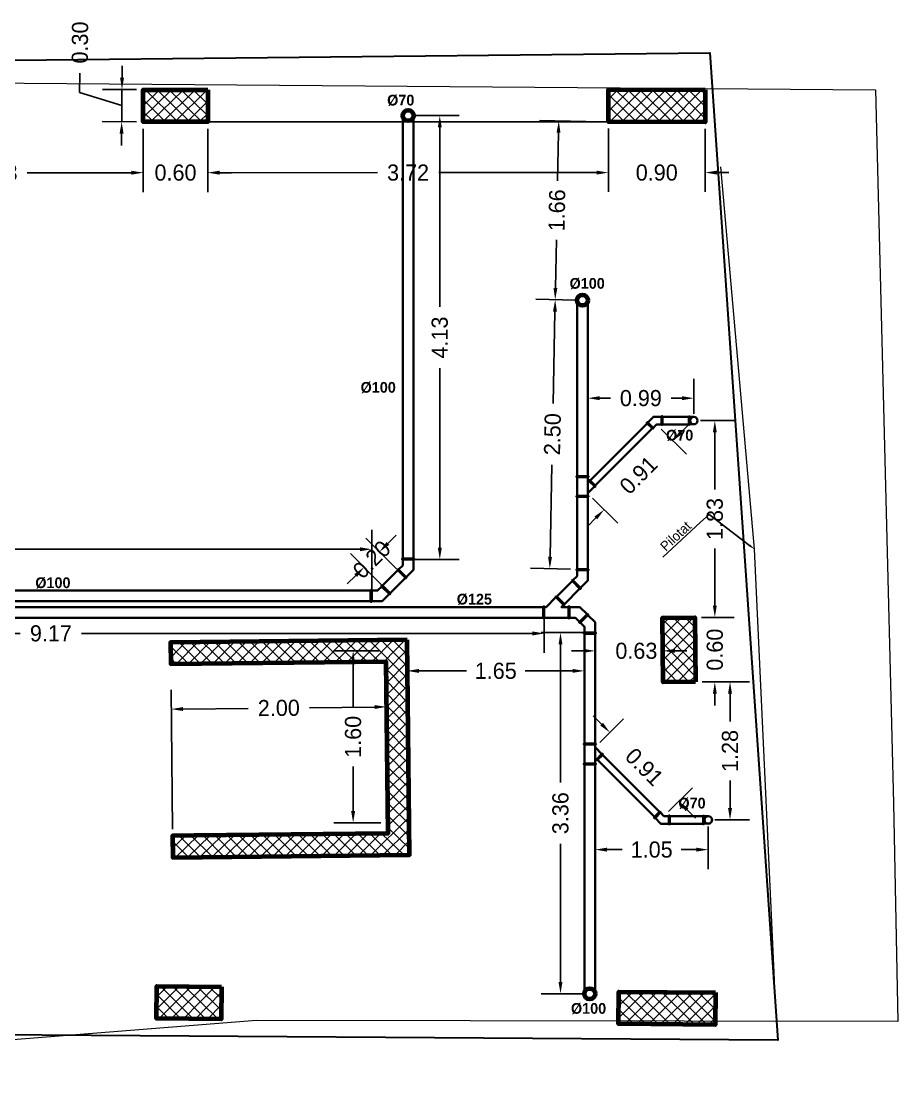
# Model space of a CAD drawing. Header units: metres. Extents: x 7512513 to 7512652, y 4692061 to 4692114.
# Drawn here: x 7512623.82 to 7512631.98, y 4692061.42 to 4692071.21 of the extents above; entities that cross this region are included whole.
import ezdxf
from ezdxf import colors
from ezdxf.entities.mleader import LeaderData, LeaderLine
from ezdxf.math import Vec2, Vec3

# ---------------------------------------------------------------- set-up
doc = ezdxf.new("R2010")
doc.units = ezdxf.units.M
for name, color, linetype, lineweight in [('0_Pen_No__20', 1, 'Continuous', 35), ('AA SHTYLLAT', 1, 'Continuous', 30), ('Kanalizimi', 6, 'Continuous', 35), ('pilotat', 4, 'Continuous', 0)]:
    doc.layers.add(name, color=color, linetype=linetype, lineweight=lineweight)
doc.styles.get("Standard").update_dxf_attribs({"font": 'GOTHIC.TTF'})
doc.dimstyles.get("Standard").update_dxf_attribs({"dimtxt": 0.15, "dimasz": 0.11, "dimexe": 0.18, "dimexo": 0.0625, "dimgap": 0.09, "dimtad": 0, "dimzin": 0, "dimdsep": 46, "dimtxsty": 'Standard', "dimcen": 0.09, "dimadec": 0, "dimazin": 0, "dimtfac": 1, "dimtofl": 0, "dimtmove": 0, "dimatfit": 3, "dimfxl": 1, "dimtolj": 1, "dimtzin": 0, "dimarcsym": 0})
pattern_1 = [(45, (0, 0), (-0.05612660075668222, 0.05612660075668222), []), (135, (0, 0), (-0.05612660075668222, -0.0561266007566822), [])]

# ---------------------------------------------------------------- blocks, each defined once
blk = doc.blocks.new('*D98')
at = {"color": 0, "lineweight": -2, "transparency": 16777216}
for p, q in [((7512622.232963785, 4692070.141410287), (7512622.233033741, 4692069.614850905)), ((7512624.960773232, 4692070.20427267), (7512624.960851492, 4692069.61521331)), ((7512622.343009826, 4692069.794865517), (7512623.311541408, 4692069.794994192)), ((7512624.850827578, 4692069.795198695), (7512623.882295993, 4692069.79507002))]:
    blk.add_line(p, q, dxfattribs=at)
at = {"color": 0, "transparency": 16777216}
for points in [[(7512622.34300739, 4692069.81319885), (7512622.343012262, 4692069.776532183), (7512622.233009826, 4692069.794850903)], [(7512624.850825143, 4692069.813532028), (7512624.850830015, 4692069.776865361), (7512624.960827578, 4692069.795213308)]]:
    blk.add_solid(points, dxfattribs=at)
at = {"layer": 'Defpoints', "color": 0, "transparency": 16777216}
for p in [(7512624.960764929, 4692070.266772669, 632.863), (7512622.232955481, 4692070.203910287, 632.863), (7512624.960827578, 4692069.795213308)]:
    blk.add_point(p, dxfattribs=at)
at = {"color": 0, "transparency": 16777216, "insert": (7512623.596918702, 4692069.795032105), "char_height": 0.15, "attachment_point": 5, "rotation": 0.007612059085924756}
blk.add_mtext('\\A1;2.73', dxfattribs=at)
blk = doc.blocks.new('*D99')
at = {"color": 0, "lineweight": -2, "transparency": 16777216}
for p, q in [((7512624.960773232, 4692070.20427267), (7512624.960851492, 4692069.615213309)), ((7512625.560773228, 4692070.20435238), (7512625.560851488, 4692069.615293023)), ((7512624.850827578, 4692069.795198694), (7512624.74082758, 4692069.79518408)), ((7512625.670827573, 4692069.795307635), (7512625.780827572, 4692069.795322249))]:
    blk.add_line(p, q, dxfattribs=at)
at = {"color": 0, "transparency": 16777216}
for points in [[(7512624.850825143, 4692069.813532027), (7512624.850830015, 4692069.77686536), (7512624.960827578, 4692069.795213307)], [(7512625.670825138, 4692069.813640969), (7512625.67083001, 4692069.776974302), (7512625.560827574, 4692069.795293021)]]:
    blk.add_solid(points, dxfattribs=at)
at = {"layer": 'Defpoints', "color": 0, "transparency": 16777216}
for p in [(7512624.960764929, 4692070.266772669, 632.863), (7512625.560764925, 4692070.266852379, 632.863), (7512625.560827574, 4692069.795293021)]:
    blk.add_point(p, dxfattribs=at)
at = {"color": 0, "transparency": 16777216, "insert": (7512625.260827576, 4692069.795253164), "char_height": 0.15, "attachment_point": 5, "rotation": 0.007612059085924756}
blk.add_mtext('\\A1;0.60', dxfattribs=at)
blk = doc.blocks.new('*D100')
at = {"color": 0, "lineweight": -2, "transparency": 16777216}
for p, q in [((7512625.560773228, 4692070.20435238), (7512625.560851488, 4692069.615293024)), ((7512629.285369682, 4692070.204847529), (7512629.285447942, 4692069.615787857)), ((7512625.670827573, 4692069.795307636), (7512627.138105408, 4692069.795502571)), ((7512629.175424028, 4692069.795773241), (7512627.708146192, 4692069.795578305))]:
    blk.add_line(p, q, dxfattribs=at)
at = {"color": 0, "transparency": 16777216}
for points in [[(7512625.670825138, 4692069.81364097), (7512625.67083001, 4692069.776974303), (7512625.560827574, 4692069.795293022)], [(7512629.175421593, 4692069.814106574), (7512629.175426465, 4692069.777439907), (7512629.285424028, 4692069.795787855)]]:
    blk.add_solid(points, dxfattribs=at)
at = {"layer": 'Defpoints', "color": 0, "transparency": 16777216}
for p in [(7512625.560764925, 4692070.266852379, 632.863), (7512629.285361378, 4692070.267347528, 632.863), (7512629.285424028, 4692069.795787855)]:
    blk.add_point(p, dxfattribs=at)
at = {"color": 0, "transparency": 16777216, "insert": (7512627.423125801, 4692069.795540438), "char_height": 0.15, "attachment_point": 5, "rotation": 0.007612059085924756}
blk.add_mtext('\\A1;3.72', dxfattribs=at)
blk = doc.blocks.new('*D101')
at = {"color": 0, "lineweight": -2, "transparency": 16777216}
for p, q in [((7512629.285369682, 4692070.204847529), (7512629.285447942, 4692069.615787858)), ((7512630.185368838, 4692070.203615312), (7512630.185446918, 4692069.615907428)), ((7512629.175424028, 4692069.795773242), (7512629.06542403, 4692069.795758627)), ((7512630.295423003, 4692069.79592204), (7512630.405423001, 4692069.795936653))]:
    blk.add_line(p, q, dxfattribs=at)
at = {"color": 0, "transparency": 16777216}
for points in [[(7512629.175421593, 4692069.814106575), (7512629.175426465, 4692069.777439908), (7512629.285424028, 4692069.795787856)], [(7512630.295420568, 4692069.814255374), (7512630.295425439, 4692069.777588706), (7512630.185423004, 4692069.795907426)]]:
    blk.add_solid(points, dxfattribs=at)
at = {"layer": 'Defpoints', "color": 0, "transparency": 16777216}
for p in [(7512629.285361378, 4692070.267347528, 632.863), (7512630.185360534, 4692070.266115312, 632.863), (7512630.185423004, 4692069.795907426)]:
    blk.add_point(p, dxfattribs=at)
at = {"color": 0, "transparency": 16777216, "insert": (7512629.735423516, 4692069.79584764), "char_height": 0.15, "attachment_point": 5, "rotation": 0.007612059085924756}
blk.add_mtext('\\A1;0.90', dxfattribs=at)
blk = doc.blocks.new('*D102')
at = {"color": 0, "lineweight": -2, "transparency": 16777216}
for p, q in [((7512625.233071802, 4692063.689760384), (7512625.219433098, 4692064.985823516)), ((7512627.225849185, 4692064.386636164), (7512627.219322368, 4692065.006868707)), ((7512625.331321076, 4692064.806990967), (7512625.935247529, 4692064.813346193)), ((7512627.111222525, 4692064.825721188), (7512626.507296074, 4692064.819365962))]:
    blk.add_line(p, q, dxfattribs=at)
at = {"color": 0, "transparency": 16777216}
for points in [[(7512625.331128161, 4692064.825323286), (7512625.331513991, 4692064.788658649), (7512625.221327166, 4692064.805833482)], [(7512627.11102961, 4692064.844053506), (7512627.111415439, 4692064.807388869), (7512627.221216436, 4692064.826878673)]]:
    blk.add_solid(points, dxfattribs=at)
at = {"layer": 'Defpoints', "color": 0, "transparency": 16777216}
for p in [(7512627.221216436, 4692064.826878673), (7512627.226506848, 4692064.324139625), (7512625.233729464, 4692063.627263845)]:
    blk.add_point(p, dxfattribs=at)
at = {"color": 0, "transparency": 16777216, "insert": (7512626.221271801, 4692064.816356078), "char_height": 0.15, "attachment_point": 5, "rotation": 0.6029114445441912}
blk.add_mtext('\\A1;2.00', dxfattribs=at)
blk = doc.blocks.new('*D105')
at = {"color": 0, "lineweight": -2, "transparency": 16777216}
for p, q in [((7512624.763672522, 4692070.67849735), (7512624.76463291, 4692070.788493156)), ((7512624.368676017, 4692070.540078482), (7512624.37024756, 4692070.720071621)), ((7512624.761402568, 4692070.418513151), (7512624.368676017, 4692070.540078482)), ((7512624.898227459, 4692070.567318341), (7512624.582718996, 4692070.570073084)), ((7512624.760093001, 4692070.26852476), (7512624.762712136, 4692070.568501541)), ((7512624.898267311, 4692070.267318344), (7512624.580099861, 4692070.270096303)), ((7512624.759132613, 4692070.158528953), (7512624.758172226, 4692070.048533146))]:
    blk.add_line(p, q, dxfattribs=at)
at = {"color": 0, "transparency": 16777216}
for points in [[(7512624.745339887, 4692070.678657414), (7512624.782005157, 4692070.678337285), (7512624.762712136, 4692070.568501541)], [(7512624.740799978, 4692070.158689017), (7512624.777465248, 4692070.158368888), (7512624.760093001, 4692070.26852476)]]:
    blk.add_solid(points, dxfattribs=at)
at = {"layer": 'Defpoints', "color": 0, "transparency": 16777216}
for p in [(7512624.762712136, 4692070.568501541), (7512624.960725076, 4692070.566772666, 632.863), (7512624.960764929, 4692070.266772669, 632.863)]:
    blk.add_point(p, dxfattribs=at)
at = {"color": 0, "transparency": 16777216, "insert": (7512624.372743137, 4692071.005896892), "char_height": 0.15, "attachment_point": 5, "rotation": 89.49975608598402}
blk.add_mtext('\\A1;0.30', dxfattribs=at)
blk = doc.blocks.new('*D108')
at = {"color": 0, "lineweight": -2, "transparency": 16777216}
for p, q in [((7512627.154282582, 4692065.348220459), (7512626.73216667, 4692065.348220459)), ((7512626.91216667, 4692065.238220459), (7512626.91216667, 4692064.822578142)), ((7512626.91216667, 4692063.858309042), (7512626.91216667, 4692064.273951358)), ((7512627.171118738, 4692063.748309041), (7512626.73216667, 4692063.748309041))]:
    blk.add_line(p, q, dxfattribs=at)
at = {"color": 0, "transparency": 16777216}
for points in [[(7512626.893833336, 4692065.238220459), (7512626.930500004, 4692065.238220459), (7512626.91216667, 4692065.348220459)], [(7512626.893833336, 4692063.858309042), (7512626.930500004, 4692063.858309042), (7512626.91216667, 4692063.748309041)]]:
    blk.add_solid(points, dxfattribs=at)
at = {"layer": 'Defpoints', "color": 0, "transparency": 16777216}
for p in [(7512627.216782582, 4692065.348220459), (7512626.91216667, 4692063.748309041), (7512627.233618738, 4692063.748309041)]:
    blk.add_point(p, dxfattribs=at)
at = {"color": 0, "transparency": 16777216, "insert": (7512626.912166669, 4692064.548264747), "char_height": 0.15, "attachment_point": 5, "rotation": 90}
blk.add_mtext('\\A1;1.60', dxfattribs=at)
blk = doc.blocks.new('A$C20cd39d1')
at = {"layer": 'Kanalizimi'}
for points in [[(0, 9.702803645064705), (0, 20.70280364506471), (1, 20.70280364506471), (1, 9.702803645064705)], [(24.5, 9.702803645064705), (24.5, 20.70280364506471), (23.5, 20.70280364506471), (23.5, 9.702803645064705)], [(12.26494934398215, 7.849562280171085e-06), (20.04312393702276, 7.778182442612888), (19.33601715584518, 8.485289223797736), (11.55784256280458, 0.7071146307471281)]]:
    blk.add_lwpolyline(points, close=True, dxfattribs=at)
for points in [[(23.5, 20.20280364506471), (1, 20.20280364506471)], [(1, 10.20280364506471), (2.769260329660028, 10.20280364506471), (11.91139595338609, 1.060668021335914)], [(23.5, 10.20280364506471), (16.91139595338609, 10.20280364506471), (18.98246376524912, 8.131735833201674)]]:
    blk.add_lwpolyline(points, dxfattribs=at)
blk = doc.blocks.new('A$C5319a485')
at = {"layer": 'Kanalizimi'}
for points in [[(0, 4.39952166978037), (0, 15.39952166978037), (1, 15.39952166978037), (1, 4.39952166978037)], [(10.62132034356182, 2.673317794688046e-05), (18.39949493660242, 7.778201326229009), (17.69238815542485, 8.485308107413857), (9.914213562384248, 0.7071335143627948)]]:
    blk.add_lwpolyline(points, close=True, dxfattribs=at)
for points in [[(1, 14.89952166978037), (10.57106781186303, 14.89952166978037), (17.33883476482879, 8.131754716817795)], [(1, 4.89952166978037), (6.428932188136969, 4.89952166978037), (10.26776695296576, 1.060686904951581)]]:
    blk.add_lwpolyline(points, dxfattribs=at)
blk = doc.blocks.new('*D112')
at = {"color": 0, "lineweight": -2, "transparency": 16777216}
for p, q in [((7512619.514432599, 4692065.921461702), (7512619.514432599, 4692066.472760632)), ((7512627.085292257, 4692065.921461701), (7512627.085292257, 4692066.472760632)), ((7512619.624432599, 4692066.292760632), (7512623.017646248, 4692066.292760632)), ((7512626.975292257, 4692066.292760632), (7512623.582078607, 4692066.292760632))]:
    blk.add_line(p, q, dxfattribs=at)
at = {"color": 0, "transparency": 16777216}
for points in [[(7512619.624432599, 4692066.311093966), (7512619.624432599, 4692066.274427298), (7512619.514432599, 4692066.292760632)], [(7512626.975292257, 4692066.311093966), (7512626.975292257, 4692066.274427298), (7512627.085292257, 4692066.292760632)]]:
    blk.add_solid(points, dxfattribs=at)
at = {"layer": 'Defpoints', "color": 0, "transparency": 16777216}
for p in [(7512627.085292257, 4692066.292760632), (7512619.514432599, 4692065.858961702), (7512627.085292257, 4692065.858961701)]:
    blk.add_point(p, dxfattribs=at)
at = {"color": 0, "transparency": 16777216, "insert": (7512623.299862428, 4692066.292760632), "char_height": 0.15, "attachment_point": 5}
blk.add_mtext('\\A1;7.57', dxfattribs=at)
blk = doc.blocks.new('*D113')
at = {"color": 0, "lineweight": -2, "transparency": 16777216}
for p, q in [((7512627.486445889, 4692070.326244993), (7512627.898092896, 4692070.326244993)), ((7512627.718092896, 4692070.216244993), (7512627.718092896, 4692068.547766329)), ((7512627.718092896, 4692066.307615332), (7512627.718092896, 4692067.976093997)), ((7512627.486445889, 4692066.197615332), (7512627.898092896, 4692066.197615332))]:
    blk.add_line(p, q, dxfattribs=at)
at = {"color": 0, "transparency": 16777216}
for points in [[(7512627.699759562, 4692070.216244993), (7512627.73642623, 4692070.216244993), (7512627.718092896, 4692070.326244993)], [(7512627.699759562, 4692066.307615332), (7512627.73642623, 4692066.307615332), (7512627.718092896, 4692066.197615332)]]:
    blk.add_solid(points, dxfattribs=at)
at = {"layer": 'Defpoints', "color": 0, "transparency": 16777216}
for p in [(7512627.423945889, 4692070.326244993), (7512627.718092896, 4692070.326244993), (7512627.423945889, 4692066.197615332)]:
    blk.add_point(p, dxfattribs=at)
at = {"color": 0, "transparency": 16777216, "insert": (7512627.718092895, 4692068.26193016), "char_height": 0.15, "attachment_point": 5, "rotation": 90}
blk.add_mtext('\\A1;4.13', dxfattribs=at)
blk = doc.blocks.new('*D114')
at = {"color": 0, "lineweight": -2, "transparency": 16777216}
for p, q in [((7512627.235048821, 4692066.346867732), (7512627.312830568, 4692066.424649479)), ((7512627.319647635, 4692066.106705427), (7512627.029987855, 4692066.396365207)), ((7512627.176202159, 4692065.963259951), (7512626.88654238, 4692066.252919732)), ((7512626.936039855, 4692066.047858765), (7512626.858258108, 4692065.970077018))]:
    blk.add_line(p, q, dxfattribs=at)
at = {"color": 0, "transparency": 16777216}
for points in [[(7512627.222085197, 4692066.359831356), (7512627.248012446, 4692066.333904108), (7512627.157267076, 4692066.269085987)], [(7512626.923076231, 4692066.06082239), (7512626.949003479, 4692066.034895141), (7512627.0138216, 4692066.125640511)]]:
    blk.add_solid(points, dxfattribs=at)
at = {"layer": 'Defpoints', "color": 0, "transparency": 16777216}
for p in [(7512627.0138216, 4692066.125640511), (7512627.363841809, 4692066.062511253), (7512627.220396333, 4692065.919065777)]:
    blk.add_point(p, dxfattribs=at)
at = {"color": 0, "transparency": 16777216, "insert": (7512627.085544338, 4692066.197363248), "char_height": 0.15, "attachment_point": 5, "rotation": 45}
blk.add_mtext('\\A1;0.20', dxfattribs=at)
blk = doc.blocks.new('*D115')
at = {"color": 0, "lineweight": -2, "transparency": 16777216}
for p, q in [((7512619.514432599, 4692065.643218639), (7512619.514432599, 4692065.329913833)), ((7512628.689376987, 4692065.643218639), (7512628.689376987, 4692065.329913833)), ((7512619.624432599, 4692065.509913833), (7512623.817292284, 4692065.509913833)), ((7512628.579376986, 4692065.509913833), (7512624.386517301, 4692065.509913833))]:
    blk.add_line(p, q, dxfattribs=at)
at = {"color": 0, "transparency": 16777216}
for points in [[(7512619.624432599, 4692065.528247166), (7512619.624432599, 4692065.491580499), (7512619.514432599, 4692065.509913833)], [(7512628.579376986, 4692065.528247166), (7512628.579376986, 4692065.491580499), (7512628.689376987, 4692065.509913833)]]:
    blk.add_solid(points, dxfattribs=at)
at = {"layer": 'Defpoints', "color": 0, "transparency": 16777216}
for p in [(7512619.514432599, 4692065.705718639), (7512628.689376987, 4692065.705718639), (7512628.689376987, 4692065.509913833)]:
    blk.add_point(p, dxfattribs=at)
at = {"color": 0, "transparency": 16777216, "insert": (7512624.101904793, 4692065.509913833), "char_height": 0.15, "attachment_point": 5}
blk.add_mtext('\\A1;9.17', dxfattribs=at)
blk = doc.blocks.new('*D116')
at = {"color": 0, "lineweight": -2, "transparency": 16777216}
for p, q in [((7512629.050014076, 4692065.517581556), (7512628.66050023, 4692065.517581556)), ((7512628.84050023, 4692065.407581556), (7512628.84050023, 4692064.122600006)), ((7512628.84050023, 4692062.269107241), (7512628.84050023, 4692063.55408879)), ((7512629.050014076, 4692062.159107241), (7512628.66050023, 4692062.159107241))]:
    blk.add_line(p, q, dxfattribs=at)
at = {"color": 0, "transparency": 16777216}
for points in [[(7512628.822166896, 4692065.407581556), (7512628.858833564, 4692065.407581556), (7512628.84050023, 4692065.517581556)], [(7512628.822166896, 4692062.269107241), (7512628.858833564, 4692062.269107241), (7512628.84050023, 4692062.159107241)]]:
    blk.add_solid(points, dxfattribs=at)
at = {"layer": 'Defpoints', "color": 0, "transparency": 16777216}
for p in [(7512629.112514076, 4692065.517581556), (7512628.84050023, 4692062.159107241), (7512629.112514076, 4692062.159107241)]:
    blk.add_point(p, dxfattribs=at)
at = {"color": 0, "transparency": 16777216, "insert": (7512628.840500229, 4692063.838344395), "char_height": 0.15, "attachment_point": 5, "rotation": 90}
blk.add_mtext('\\A1;3.36', dxfattribs=at)
blk = doc.blocks.new('*D117')
at = {"color": 0, "lineweight": -2, "transparency": 16777216}
for p, q in [((7512628.982155802, 4692068.60999913), (7512628.61118795, 4692068.617413975)), ((7512628.788953781, 4692068.50383885), (7512628.771868185, 4692067.64903923)), ((7512628.743350227, 4692066.222273635), (7512628.760435822, 4692067.077073256)), ((7512628.932155802, 4692066.108477849), (7512628.56118795, 4692066.115892693))]:
    blk.add_line(p, q, dxfattribs=at)
at = {"color": 0, "transparency": 16777216}
for points in [[(7512628.770624109, 4692068.50420522), (7512628.807283454, 4692068.50347248), (7512628.791152004, 4692068.613816883)], [(7512628.725020555, 4692066.222640005), (7512628.7616799, 4692066.221907265), (7512628.741152004, 4692066.112295602)]]:
    blk.add_solid(points, dxfattribs=at)
at = {"layer": 'Defpoints', "color": 0, "transparency": 16777216}
for p in [(7512629.04464332, 4692068.60875014), (7512628.741152004, 4692066.112295602), (7512628.99464332, 4692066.107228858)]:
    blk.add_point(p, dxfattribs=at)
at = {"color": 0, "transparency": 16777216, "insert": (7512628.766152004, 4692067.363056244), "char_height": 0.15, "attachment_point": 5, "rotation": 88.85493376738913}
blk.add_mtext('\\A1;2.50', dxfattribs=at)
blk = doc.blocks.new('*D118')
at = {"color": 0, "lineweight": -2, "transparency": 16777216}
for p, q in [((7512627.414666986, 4692065.387813902), (7512627.414666986, 4692064.981629223)), ((7512629.062514072, 4692065.387813902), (7512629.062514072, 4692064.981629223)), ((7512627.524666986, 4692065.161629222), (7512627.965500794, 4692065.161629222)), ((7512628.952514072, 4692065.161629222), (7512628.511680264, 4692065.161629222))]:
    blk.add_line(p, q, dxfattribs=at)
at = {"color": 0, "transparency": 16777216}
for points in [[(7512627.524666986, 4692065.179962556), (7512627.524666986, 4692065.143295889), (7512627.414666986, 4692065.161629222)], [(7512628.952514072, 4692065.179962556), (7512628.952514072, 4692065.143295889), (7512629.062514072, 4692065.161629222)]]:
    blk.add_solid(points, dxfattribs=at)
at = {"layer": 'Defpoints', "color": 0, "transparency": 16777216}
for p in [(7512627.414666986, 4692065.450313902), (7512629.062514072, 4692065.450313902), (7512629.062514072, 4692065.161629222)]:
    blk.add_point(p, dxfattribs=at)
at = {"color": 0, "transparency": 16777216, "insert": (7512628.238590529, 4692065.161629222), "char_height": 0.15, "attachment_point": 5}
blk.add_mtext('\\A1;1.65', dxfattribs=at)
blk = doc.blocks.new('A$C66a9c7c8')
at = {"layer": 'Kanalizimi'}
for points in [[(0, 3.813649301417172), (0, 11.81364930141717), (1, 11.81364930141717), (1, 3.813649301417172)], [(9.207106781192124, -5.919755767536117e-05), (14.86396103067091, 5.656795051931113), (14.15685424949334, 6.36390183311596), (8.500000000014552, 0.7070475836271726)]]:
    blk.add_lwpolyline(points, close=True, dxfattribs=at)
for points in [[(1, 11.31364930141717), (8.5, 11.31364930141717), (13.80330085889727, 6.010348442519899)], [(1, 4.313649301417172), (5.600505063383025, 4.313649301417172), (8.853553390596062, 1.06060097421414)]]:
    blk.add_lwpolyline(points, dxfattribs=at)
blk = doc.blocks.new('*D130')
at = {"color": 0, "lineweight": -2, "transparency": 16777216}
for p, q in [((7512629.162514072, 4692063.713072378), (7512629.162514072, 4692063.319129476)), ((7512630.21438787, 4692063.713072378), (7512630.21438787, 4692063.319129476)), ((7512629.272514072, 4692063.499129476), (7512629.415361237, 4692063.499129476)), ((7512630.10438787, 4692063.499129476), (7512629.961540706, 4692063.499129476))]:
    blk.add_line(p, q, dxfattribs=at)
at = {"color": 0, "transparency": 16777216}
for points in [[(7512629.272514072, 4692063.51746281), (7512629.272514072, 4692063.480796142), (7512629.162514072, 4692063.499129476)], [(7512630.10438787, 4692063.51746281), (7512630.10438787, 4692063.480796142), (7512630.21438787, 4692063.499129476)]]:
    blk.add_solid(points, dxfattribs=at)
at = {"layer": 'Defpoints', "color": 0, "transparency": 16777216}
for p in [(7512629.162514072, 4692063.775572378), (7512630.21438787, 4692063.775572378), (7512629.162514072, 4692063.499129476)]:
    blk.add_point(p, dxfattribs=at)
at = {"color": 0, "transparency": 16777216, "insert": (7512629.688450972, 4692063.499129476), "char_height": 0.15, "attachment_point": 5}
blk.add_mtext('\\A1;1.05', dxfattribs=at)
blk = doc.blocks.new('*D131')
at = {"color": 0, "lineweight": -2, "transparency": 16777216}
for p, q in [((7512629.09464332, 4692067.552078893), (7512629.09464332, 4692067.87788642)), ((7512630.080593878, 4692067.552078893), (7512630.080593878, 4692067.87788642)), ((7512629.20464332, 4692067.69788642), (7512629.304994534, 4692067.69788642)), ((7512629.970593878, 4692067.69788642), (7512629.870242664, 4692067.69788642))]:
    blk.add_line(p, q, dxfattribs=at)
at = {"color": 0, "transparency": 16777216}
for points in [[(7512629.20464332, 4692067.716219754), (7512629.20464332, 4692067.679553087), (7512629.09464332, 4692067.69788642)], [(7512629.970593878, 4692067.716219754), (7512629.970593878, 4692067.679553087), (7512630.080593878, 4692067.69788642)]]:
    blk.add_solid(points, dxfattribs=at)
at = {"layer": 'Defpoints', "color": 0, "transparency": 16777216}
for p in [(7512629.09464332, 4692067.69788642), (7512629.09464332, 4692067.489578893), (7512630.080593878, 4692067.489578893)]:
    blk.add_point(p, dxfattribs=at)
at = {"color": 0, "transparency": 16777216, "insert": (7512629.587618599, 4692067.69788642), "char_height": 0.15, "attachment_point": 5}
blk.add_mtext('\\A1;0.99', dxfattribs=at)
blk = doc.blocks.new('*D132')
at = {"color": 0, "lineweight": -2, "transparency": 16777216}
for p, q in [((7512630.143093882, 4692067.489578895), (7512630.455619851, 4692067.489578895)), ((7512630.275619851, 4692067.379578895), (7512630.275619851, 4692066.847924903)), ((7512630.275619851, 4692065.768969754), (7512630.275619851, 4692066.300623747)), ((7512630.151176818, 4692065.658969753), (7512630.455619851, 4692065.658969753))]:
    blk.add_line(p, q, dxfattribs=at)
at = {"color": 0, "transparency": 16777216}
for points in [[(7512630.257286518, 4692067.379578895), (7512630.293953185, 4692067.379578895), (7512630.275619851, 4692067.489578895)], [(7512630.257286518, 4692065.768969754), (7512630.293953185, 4692065.768969754), (7512630.275619851, 4692065.658969753)]]:
    blk.add_solid(points, dxfattribs=at)
at = {"layer": 'Defpoints', "color": 0, "transparency": 16777216}
for p in [(7512630.080593882, 4692067.489578895), (7512630.275619851, 4692067.489578895), (7512630.088676818, 4692065.658969753)]:
    blk.add_point(p, dxfattribs=at)
at = {"color": 0, "transparency": 16777216, "insert": (7512630.27561985, 4692066.574274322), "char_height": 0.15, "attachment_point": 5, "rotation": 90}
blk.add_mtext('\\A1;1.83', dxfattribs=at)
blk = doc.blocks.new('*D133')
at = {"color": 0, "lineweight": -2, "transparency": 16777216}
for p, q in [((7512630.157490376, 4692065.059002972), (7512630.596802559, 4692065.059002972)), ((7512630.416802559, 4692064.949002972), (7512630.416802559, 4692064.691397126)), ((7512630.416802559, 4692063.88557238), (7512630.416802559, 4692064.143178227)), ((7512630.276887874, 4692063.77557238), (7512630.596802559, 4692063.77557238))]:
    blk.add_line(p, q, dxfattribs=at)
at = {"color": 0, "transparency": 16777216}
for points in [[(7512630.398469226, 4692064.949002972), (7512630.435135893, 4692064.949002972), (7512630.416802559, 4692065.059002972)], [(7512630.398469226, 4692063.88557238), (7512630.435135893, 4692063.88557238), (7512630.416802559, 4692063.77557238)]]:
    blk.add_solid(points, dxfattribs=at)
at = {"layer": 'Defpoints', "color": 0, "transparency": 16777216}
for p in [(7512630.094990376, 4692065.059002972), (7512630.214387874, 4692063.77557238), (7512630.416802559, 4692063.77557238)]:
    blk.add_point(p, dxfattribs=at)
at = {"color": 0, "transparency": 16777216, "insert": (7512630.416802558, 4692064.417287674), "char_height": 0.15, "attachment_point": 5, "rotation": 90}
blk.add_mtext('\\A1;1.28', dxfattribs=at)
blk = doc.blocks.new('*D134')
at = {"color": 0, "lineweight": -2, "transparency": 16777216}
for p, q in [((7512630.275619863, 4692065.768969754), (7512630.275619863, 4692065.878969753)), ((7512630.151176818, 4692065.658969753), (7512630.455619862, 4692065.658969753)), ((7512630.157490376, 4692065.059002972), (7512630.455619862, 4692065.059002972)), ((7512630.275619863, 4692064.949002972), (7512630.275619863, 4692064.839002972))]:
    blk.add_line(p, q, dxfattribs=at)
at = {"color": 0, "transparency": 16777216}
for points in [[(7512630.257286529, 4692065.768969754), (7512630.293953196, 4692065.768969754), (7512630.275619863, 4692065.658969753)], [(7512630.257286529, 4692064.949002972), (7512630.293953196, 4692064.949002972), (7512630.275619863, 4692065.059002972)]]:
    blk.add_solid(points, dxfattribs=at)
at = {"layer": 'Defpoints', "color": 0, "transparency": 16777216}
for p in [(7512630.088676818, 4692065.658969753), (7512630.094990376, 4692065.059002972), (7512630.275619863, 4692065.059002972)]:
    blk.add_point(p, dxfattribs=at)
at = {"color": 0, "transparency": 16777216, "insert": (7512630.275619862, 4692065.35898636), "char_height": 0.15, "attachment_point": 5, "rotation": 90}
blk.add_mtext('\\A1;0.60', dxfattribs=at)
blk = doc.blocks.new('*D135')
at = {"color": 0, "lineweight": -2, "transparency": 16777216}
for p, q in [((7512629.2224789, 4692064.666832617), (7512629.144816669, 4692064.744733695)), ((7512629.206776049, 4692064.495852714), (7512629.427615622, 4692064.716015191)), ((7512629.845964329, 4692063.854698648), (7512630.066803902, 4692064.074861124)), ((7512630.016991644, 4692063.869876396), (7512630.094653876, 4692063.791975319))]:
    blk.add_line(p, q, dxfattribs=at)
at = {"color": 0, "transparency": 16777216}
for points in [[(7512629.235462414, 4692064.679776322), (7512629.209495388, 4692064.653888912), (7512629.300141132, 4692064.58893154)], [(7512630.029975157, 4692063.882820101), (7512630.004008132, 4692063.85693269), (7512629.939329413, 4692063.947777473)]]:
    blk.add_solid(points, dxfattribs=at)
at = {"layer": 'Defpoints', "color": 0, "transparency": 16777216}
for p in [(7512629.162514074, 4692064.451726447), (7512629.939329413, 4692063.947777473), (7512629.801702354, 4692063.81057238)]:
    blk.add_point(p, dxfattribs=at)
at = {"color": 0, "transparency": 16777216, "insert": (7512629.619735273, 4692064.268354507), "char_height": 0.15, "attachment_point": 5, "rotation": 314.91203042549154}
blk.add_mtext('\\A1;0.91', dxfattribs=at)
blk = doc.blocks.new('*D136')
at = {"color": 0, "lineweight": -2, "transparency": 16777216}
for p, q in [((7512629.778093582, 4692067.410452625), (7512630.013336289, 4692067.175931175)), ((7512629.96352403, 4692067.380915903), (7512630.041186262, 4692067.458816981)), ((7512629.138905296, 4692066.769298553), (7512629.374148003, 4692066.534777104)), ((7512629.169011283, 4692066.583959678), (7512629.09134905, 4692066.5060586))]:
    blk.add_line(p, q, dxfattribs=at)
at = {"color": 0, "transparency": 16777216}
for points in [[(7512629.950540517, 4692067.393859608), (7512629.976507543, 4692067.367972198), (7512629.885861799, 4692067.303014826)], [(7512629.15602777, 4692066.596903383), (7512629.181994796, 4692066.571015973), (7512629.246673513, 4692066.661860755)]]:
    blk.add_solid(points, dxfattribs=at)
at = {"layer": 'Defpoints', "color": 0, "transparency": 16777216}
for p in [(7512629.733831607, 4692067.454578892), (7512629.09464332, 4692066.813424822), (7512629.246673513, 4692066.661860755)]:
    blk.add_point(p, dxfattribs=at)
at = {"color": 0, "transparency": 16777216, "insert": (7512629.566267656, 4692066.982437791), "char_height": 0.15, "attachment_point": 5, "rotation": 45.08796957399657}
blk.add_mtext('\\A1;0.91', dxfattribs=at)
blk = doc.blocks.new('*D140')
at = {"color": 0, "lineweight": -2, "transparency": 16777216}
for p, q in [((7512629.222873861, 4692070.268596519), (7512628.644422618, 4692070.280158509)), ((7512628.822188449, 4692070.166583383), (7512628.813226722, 4692069.718224349)), ((7512628.793350228, 4692068.723794917), (7512628.802311956, 4692069.17215395)), ((7512628.982155801, 4692068.60999913), (7512628.611187951, 4692068.617413975))]:
    blk.add_line(p, q, dxfattribs=at)
at = {"color": 0, "transparency": 16777216}
for points in [[(7512628.803858777, 4692070.166949754), (7512628.840518122, 4692070.166217012), (7512628.824386672, 4692070.276561416)], [(7512628.775020556, 4692068.724161288), (7512628.811679901, 4692068.723428546), (7512628.791152005, 4692068.613816882)]]:
    blk.add_solid(points, dxfattribs=at)
at = {"layer": 'Defpoints', "color": 0, "transparency": 16777216}
for p in [(7512628.824386672, 4692070.276561416), (7512629.285361379, 4692070.267347529, 632.863), (7512629.044643319, 4692068.608750139)]:
    blk.add_point(p, dxfattribs=at)
at = {"color": 0, "transparency": 16777216, "insert": (7512628.807769339, 4692069.445189149), "char_height": 0.15, "attachment_point": 5, "rotation": 88.85493376738916}
blk.add_mtext('\\A1;1.66', dxfattribs=at)
blk = doc.blocks.new('*D141')
at = {"color": 0, "lineweight": -2, "transparency": 16777216}
for p, q in [((7512629.162514072, 4692065.118346191), (7512629.162514072, 4692065.527759885)), ((7512629.795006983, 4692065.118346191), (7512629.795006983, 4692065.527759885)), ((7512629.052514072, 4692065.347759886), (7512628.942514072, 4692065.347759886)), ((7512629.905006983, 4692065.347759886), (7512630.015006983, 4692065.347759886))]:
    blk.add_line(p, q, dxfattribs=at)
at = {"color": 0, "transparency": 16777216}
for points in [[(7512629.052514072, 4692065.366093219), (7512629.052514072, 4692065.329426552), (7512629.162514072, 4692065.347759886)], [(7512629.905006983, 4692065.366093219), (7512629.905006983, 4692065.329426552), (7512629.795006983, 4692065.347759886)]]:
    blk.add_solid(points, dxfattribs=at)
at = {"layer": 'Defpoints', "color": 0, "transparency": 16777216}
for p in [(7512629.162514072, 4692065.347759886), (7512629.162514072, 4692065.055846191), (7512629.795006983, 4692065.055846191)]:
    blk.add_point(p, dxfattribs=at)
at = {"color": 0, "transparency": 16777216, "insert": (7512629.546015911, 4692065.347759886), "char_height": 0.15, "attachment_point": 5}
blk.add_mtext('\\A1;0.63', dxfattribs=at)

msp = doc.modelspace()

# ---------------------------------------------------------------- hatches: boundary and pattern name
h = msp.add_hatch()
h.set_pattern_fill('ANSI37', color=256, scale=0.025)
h.set_pattern_definition(pattern_1)
h.paths.add_polyline_path([(7512620.91045182, 4692070.566234601), (7512620.910491679, 4692070.266234602), (7512620.010491684, 4692070.266115031), (7512620.010451827, 4692070.566115032)])
h.paths.add_polyline_path([(7512622.232907325, 4692070.566410278), (7512622.232947178, 4692070.266410279), (7512621.332947187, 4692070.266290714), (7512621.332907331, 4692070.566290713)])
h.paths.add_polyline_path([(7512625.560725071, 4692070.566852379), (7512625.560764926, 4692070.26685238), (7512624.96076493, 4692070.26677267), (7512624.960725076, 4692070.566772667)])
h.paths.add_polyline_path([(7512630.185771275, 4692070.566115032), (7512630.185360534, 4692070.266115312), (7512629.285361379, 4692070.267347529), (7512629.285772119, 4692070.567347248)])
h.paths.add_polyline_path([(7512630.094990373, 4692065.05900297), (7512629.795006983, 4692065.055846191), (7512629.788693423, 4692065.655812972), (7512630.088676814, 4692065.658969752)])
h.paths.add_polyline_path([(7512621.987369087, 4692065.393201475), (7512621.990525868, 4692065.093218083), (7512621.390559086, 4692065.086904525), (7512621.387402305, 4692065.386887915)])
h.paths.add_polyline_path([(7512620.063842455, 4692065.553476618), (7512620.363825846, 4692065.556633395), (7512620.373296184, 4692064.656683222), (7512620.073312795, 4692064.653526445)])
h.paths.add_polyline_path([(7512625.687166488, 4692062.223288537), (7512625.684547251, 4692061.923299973), (7512625.084570119, 4692061.928538446), (7512625.087189356, 4692062.228527012)])
h = msp.add_hatch()
h.set_pattern_fill('ANSI37', color=256, scale=0.025)
h.set_pattern_definition(pattern_1)
h.paths.add_polyline_path([(7512627.414666986, 4692065.450313902), (7512625.214788788, 4692065.42716419), (7512625.216893306, 4692065.227175263), (7512627.216782578, 4692065.248220458), (7512627.233618734, 4692063.64830904), (7512625.433718389, 4692063.629368366), (7512625.233729463, 4692063.627263845), (7512625.235833982, 4692063.427274917), (7512627.435712179, 4692063.450424633)])
h = msp.add_hatch()
h.set_pattern_fill('ANSI37', color=256, scale=0.025)
h.set_pattern_definition(pattern_1)
h.paths.add_polyline_path([(7512629.381529374, 4692062.177989888), (7512630.278880941, 4692062.170169885), (7512630.278880941, 4692061.870158493), (7512629.378915112, 4692061.878001277)])

# ---------------------------------------------------------------- linework, layer by layer
at = {"color": 5, "lineweight": 30, "flags": 128}
msp.add_lwpolyline([(7512619.902309641, 4692061.820375717), (7512620.032763263, 4692063.538887053), (7512619.647988521, 4692070.799030655), (7512630.229698883, 4692070.910383896), (7512630.860137297, 4692061.725769469), (7512619.910097251, 4692061.801555499)], close=True, dxfattribs=at)
at = {"elevation": 632.863, "flags": 128}
msp.add_lwpolyline([(7512625.560764926, 4692070.26685238), (7512629.285361379, 4692070.267347529)], dxfattribs=at)
at = {"elevation": 630.6029999999998, "flags": 128}
msp.add_lwpolyline([(7512629.381529374, 4692062.177989888), (7512630.278880941, 4692062.170169885), (7512630.278880941, 4692061.870158493), (7512629.378915112, 4692061.878001277)], close=True, dxfattribs=at)
at = {"color": 6}
msp.add_circle((7512627.423945885, 4692070.326244991), 0.05, dxfattribs=at)
at = {"layer": '0_Pen_No__20', "lineweight": 5, "flags": 128}
msp.add_lwpolyline([(7512619.666494735, 4692070.601251994), (7512621.078659428, 4692070.648962633), (7512631.769690914, 4692070.565856258), (7512631.935916889, 4692063.932288059), (7512631.978327761, 4692061.899776974), (7512626.013395643, 4692061.908988259), (7512619.880855799, 4692061.42220796), (7512620.032743666, 4692063.5392649)], close=True, dxfattribs=at)
at = {"layer": 'AA SHTYLLAT', "color": 18, "lineweight": 100, "true_color": 0x000000}
for points, elevation in [([(7512625.560725071, 4692070.566852379), (7512625.560764926, 4692070.26685238), (7512624.96076493, 4692070.26677267), (7512624.960725076, 4692070.566772667)], 632.863), ([(7512630.185771275, 4692070.566115032), (7512630.185360534, 4692070.266115312), (7512629.285361379, 4692070.267347529), (7512629.285772119, 4692070.567347248)], 632.863), ([(7512625.687166488, 4692062.223288537), (7512625.684547251, 4692061.923299973), (7512625.084570119, 4692061.928538446), (7512625.087189356, 4692062.228527012)], 630.6029999999998), ([(7512630.281495202, 4692062.170147103), (7512630.278880941, 4692061.870158493), (7512629.378915112, 4692061.878001281), (7512629.381529374, 4692062.177989888)], 630.6029999999998)]:
    msp.add_lwpolyline(points, close=True, dxfattribs=dict(at, elevation=elevation))
for points in [[(7512630.094990373, 4692065.05900297), (7512629.795006983, 4692065.055846191), (7512629.788693423, 4692065.655812972), (7512630.088676814, 4692065.658969752)], [(7512627.414666986, 4692065.450313902), (7512625.214788788, 4692065.42716419), (7512625.216893306, 4692065.227175263), (7512627.216782578, 4692065.248220458), (7512627.233618734, 4692063.64830904), (7512625.433718389, 4692063.629368366), (7512625.233729463, 4692063.627263845), (7512625.235833982, 4692063.427274917), (7512627.435712179, 4692063.450424633)]]:
    msp.add_lwpolyline(points, close=True, dxfattribs=at)
at = {"layer": 'Kanalizimi'}
for points in [[(7512627.373945885, 4692066.20761533), (7512627.373945885, 4692070.333613035), (7512627.373945885, 4692070.333613035)], [(7512627.473945885, 4692066.20761533), (7512627.473945885, 4692070.333613035)], [(7512628.99464332, 4692066.107228858), (7512628.99464332, 4692068.616118183), (7512628.99464332, 4692068.616118183)], [(7512629.09464332, 4692066.107228858), (7512629.09464332, 4692068.616118183)], [(7512629.116647179, 4692066.931837267), (7512629.647008655, 4692067.462198743)], [(7512629.163558293, 4692066.884926153), (7512629.693919769, 4692067.415287629)], [(7512628.994643321, 4692066.964163675), (7512628.994643321, 4692066.789163675)], [(7512629.094643321, 4692066.964163675), (7512629.094643321, 4692066.91241977), (7512629.108282931, 4692066.92605938)], [(7512629.157780406, 4692066.876561905), (7512629.094643321, 4692066.813424821), (7512629.094643321, 4692066.789163675)], [(7512627.328310055, 4692066.098043008), (7512627.18486458, 4692065.954597535)], [(7512627.399020732, 4692066.027332331), (7512627.255575258, 4692065.883886857)], [(7512628.94900749, 4692065.997656536), (7512628.805562015, 4692065.854211063)], [(7512627.075292258, 4692065.908961702), (7512619.514432599, 4692065.908961702)], [(7512629.019718167, 4692065.92694586), (7512628.876272693, 4692065.783500385)], [(7512627.075292258, 4692065.808961703), (7512619.514432599, 4692065.808961703)], [(7512628.679376987, 4692065.755718639), (7512619.514432599, 4692065.755718639)], [(7512628.679376987, 4692065.655718639), (7512619.514432599, 4692065.655718639)], [(7512629.062514069, 4692064.300987597), (7512629.062514069, 4692064.475987596)], [(7512629.225651153, 4692064.388589366), (7512629.162514068, 4692064.451726451), (7512629.162514068, 4692064.475987596)], [(7512629.23142904, 4692064.380225118), (7512629.761790516, 4692063.849863643)], [(7512629.162514068, 4692064.300987597), (7512629.162514068, 4692064.352731502), (7512629.176153678, 4692064.339091891)], [(7512629.184517927, 4692064.333314004), (7512629.714879402, 4692063.802952529)]]:
    msp.add_lwpolyline(points, dxfattribs=at)
for points in [[(7512630.03703945, 4692067.524155011), (7512629.788793284, 4692067.524155011), (7512629.788793284, 4692067.454578892), (7512630.03703945, 4692067.454578892)], [(7512630.03435061, 4692067.451545163), (7512630.03435061, 4692067.527612624), (7512630.041265834, 4692067.527612624), (7512630.041265834, 4692067.451545163)], [(7512629.099643321, 4692066.974163675), (7512628.989643321, 4692066.974163675), (7512628.989643321, 4692066.964163675), (7512629.099643321, 4692066.964163675)], [(7512629.099643321, 4692066.964163675), (7512628.989643321, 4692066.964163675), (7512628.989643321, 4692066.974163675), (7512629.099643321, 4692066.974163675)], [(7512629.168387008, 4692066.88009744), (7512629.111818465, 4692066.936665982), (7512629.104747397, 4692066.929594914), (7512629.161315939, 4692066.873026372)], [(7512629.099643321, 4692066.779163674), (7512628.989643321, 4692066.779163674), (7512628.989643321, 4692066.789163675), (7512629.099643321, 4692066.789163675)], [(7512627.368945885, 4692066.19761533), (7512627.478945886, 4692066.19761533), (7512627.478945886, 4692066.20761533), (7512627.368945885, 4692066.20761533)], [(7512628.98964332, 4692066.097228859), (7512629.099643321, 4692066.097228859), (7512629.099643321, 4692066.107228858), (7512628.98964332, 4692066.107228858)], [(7512627.085292257, 4692065.913961702), (7512627.085292257, 4692065.803961702), (7512627.075292258, 4692065.803961702), (7512627.075292258, 4692065.913961702)], [(7512628.914376987, 4692065.76071864), (7512628.914376987, 4692065.65071864), (7512628.924376987, 4692065.65071864), (7512628.924376987, 4692065.76071864)], [(7512629.167514068, 4692064.485987597), (7512629.057514069, 4692064.485987597), (7512629.057514069, 4692064.475987596), (7512629.167514068, 4692064.475987596)], [(7512629.236257755, 4692064.385053832), (7512629.179689213, 4692064.32848529), (7512629.172618144, 4692064.335556357), (7512629.229186687, 4692064.3921249)], [(7512629.167514068, 4692064.290987597), (7512629.057514069, 4692064.290987597), (7512629.057514069, 4692064.300987597), (7512629.167514068, 4692064.300987597)], [(7512629.167514068, 4692064.300987597), (7512629.057514069, 4692064.300987597), (7512629.057514069, 4692064.290987597), (7512629.167514068, 4692064.290987597)], [(7512630.168144602, 4692063.810148496), (7512629.857707404, 4692063.810148497), (7512629.857707404, 4692063.740572378), (7512630.168144602, 4692063.740572377)], [(7512630.168144602, 4692063.737538648), (7512630.168144602, 4692063.813606109), (7512630.175059826, 4692063.813606109), (7512630.175059826, 4692063.737538648)]]:
    msp.add_lwpolyline(points, close=True, dxfattribs=at)
for points in [[(7512630.041265834, 4692067.524155011), (7512630.080593878, 4692067.524155011, -0.9999999999999203), (7512630.080593878, 4692067.455002774), (7512630.041265834, 4692067.455002774)], [(7512630.175059826, 4692063.810148496), (7512630.21438787, 4692063.810148496, -0.9999999999999203), (7512630.21438787, 4692063.740996259), (7512630.175059826, 4692063.740996259)]]:
    msp.add_lwpolyline(points, format="xyb", close=True, dxfattribs=at)
at = {"layer": 'Kanalizimi', "flags": 128}
for points in [[(7512629.062514072, 4692062.159107239), (7512629.062514072, 4692065.507581554)], [(7512629.162514072, 4692062.159107239), (7512629.162514072, 4692065.507581554)]]:
    msp.add_lwpolyline(points, dxfattribs=at)
at = {"layer": 'Kanalizimi', "lineweight": 90}
for centre in [(7512627.423945885, 4692070.326244991), (7512629.04464332, 4692068.608750139), (7512629.112514072, 4692062.159107239)]:
    msp.add_circle(centre, 0.05, dxfattribs=at)
at = {"layer": 'Kanalizimi'}
for centre, radius in [((7512630.080593878, 4692067.489578893), 0.03457611853738062), ((7512630.21438787, 4692063.775572378), 0.035), ((7512630.21438787, 4692063.775572378), 0.03457611853738062)]:
    msp.add_circle(centre, radius, dxfattribs=at)
at = {"layer": 'pilotat', "elevation": 620.096, "flags": 128}
msp.add_lwpolyline([(7512630.831324654, 4692062.288631258), (7512630.645088099, 4692066.292858123), (7512630.330671007, 4692069.850819183)], dxfattribs=at)

# ---------------------------------------------------------------- block references
at = {"layer": 'Kanalizimi', "yscale": 0.01, "zscale": 0.01}
for name, p, xscale, rotation in [('A$C66a9c7c8', (7512629.724732161, 4692067.384475235), 0.01, 44.99999999989861), ('A$C5319a485', (7512627.29384162, 4692066.132511443), -0.01, 225), ('A$C5319a485', (7512628.914539055, 4692066.032124971), -0.01, 225), ('A$C5319a485', (7512627.150396145, 4692065.989065968), 0.01, 225), ('A$C20cd39d1', (7512628.679376987, 4692065.857746676), -0.01, 180), ('A$C5319a485', (7512628.989480875, 4692065.575614374), -0.01, 315), ('A$C5319a485', (7512628.982409807, 4692065.582685442), 0.01, 315), ('A$C66a9c7c8', (7512629.792602909, 4692063.880676037), -0.01, 135.0000000001014)]:
    msp.add_blockref(name, p, dxfattribs=dict(at, xscale=xscale, rotation=rotation))

# ---------------------------------------------------------------- texts
at = {"color": 6, "char_height": 0.1, "attachment_point": 1}
for s, width, insert in [('\\pxqc;{\\fCentury Gothic|b1|i0|c0|p34;%%C70}', 0.2791284029372036, (7512627.215575806, 4692070.520062767)), ('\\pxqc;{\\fCentury Gothic|b1|i0|c0|p34;%%C100}', 0.2791284029372036, (7512628.948940557, 4692068.815657973)), ('\\pxqc;{\\fCentury Gothic|b1|i0|c0|p34;%%C100}', 0.2791284029372036, (7512627.005878171, 4692067.84863969)), ('\\pxqc;{\\fCentury Gothic|b1|i0|c0|p34;%%C70}', 0.2791284029372036, (7512629.80900885, 4692067.40357887)), ('\\pxqc;{\\fCentury Gothic|b1|i0|c0|p34;%%C100}', 0.2791284029372036, (7512623.981024456, 4692066.031512101)), ('\\pxqc;{\\fCentury Gothic|b1|i0|c0|p34;%%C125}', 0.1, (7512627.989690177, 4692065.878990075)), ('\\pxqc;{\\fCentury Gothic|b1|i0|c0|p34;%%C70}', 0.2791284029372036, (7512629.923668494, 4692063.981952099)), ('\\pxqc;{\\fCentury Gothic|b1|i0|c0|p34;%%C100}', 0.2791284029372036, (7512628.961842361, 4692062.072557199))]:
    msp.add_mtext_dynamic_manual_height_columns(s, width=width, gutter_width=0.5, heights=[0], dxfattribs=dict(at, insert=insert))

# ---------------------------------------------------------------- dimensions: what is measured, and where the dimension line sits
for base, p1, p2, angle, picture, middle in [((7512624.762712136, 4692070.568501541), (7512624.96076493, 4692070.26677267, 632.863), (7512624.960725076, 4692070.566772667, 632.863), 269.499756085984, '*D105', (7512624.371033332, 4692070.810068191)), ((7512624.960827578, 4692069.795213308), (7512622.232955482, 4692070.203910287, 632.863), (7512624.96076493, 4692070.26677267, 632.863), 180.0076120590859, '*D98', (7512623.596918702, 4692069.795032105)), ((7512625.560827574, 4692069.795293021), (7512624.96076493, 4692070.26677267, 632.863), (7512625.560764926, 4692070.26685238, 632.863), 180.0076120590859, '*D99', (7512625.260827576, 4692069.795253164)), ((7512629.285424028, 4692069.795787855), (7512625.560764926, 4692070.26685238, 632.863), (7512629.285361379, 4692070.267347529, 632.863), 180.0076120590859, '*D100', (7512627.423125801, 4692069.795540438)), ((7512628.824386672, 4692070.276561416), (7512629.04464332, 4692068.608750139), (7512629.285361379, 4692070.267347529, 632.863), 88.85493376738916, '*D140', (7512628.807769339, 4692069.445189149)), ((7512630.185423004, 4692069.795907426), (7512629.285361379, 4692070.267347529, 632.863), (7512630.185360534, 4692070.266115312, 632.863), 180.0076120590859, '*D101', (7512629.735423516, 4692069.79584764)), ((7512627.221216436, 4692064.826878673), (7512625.233729463, 4692063.627263845), (7512627.226506847, 4692064.324139624), 180.6029114445442, '*D102', (7512626.221271801, 4692064.816356078))]:
    dim = msp.add_linear_dim(base=base, p1=p1, p2=p2, angle=angle, dimstyle='Standard', override={"dimtmove": 1})
    dim.commit()
    dim.dimension.update_dxf_attribs({"geometry": picture, "text_midpoint": middle})
at = {"color": 6}
dim = msp.add_linear_dim(base=(7512627.718092896, 4692070.326244993), p1=(7512627.423945885, 4692066.19761533), p2=(7512627.423945885, 4692070.326244991), angle=90, dimstyle='Standard', dxfattribs=at)
dim.commit()
dim.dimension.update_dxf_attribs({"geometry": '*D113', "text_midpoint": (7512627.718092895, 4692068.26193016)})
for p1, p2, distance, picture, middle in [((7512629.04464332, 4692068.608750139), (7512628.99464332, 4692066.107228858), -0.2535419475707663, '*D117', (7512628.766152004, 4692067.363056244)), ((7512619.514432599, 4692065.705718639), (7512628.689376987, 4692065.705718639), -0.1958048064261675, '*D115', (7512624.101904793, 4692065.509913833)), ((7512629.112514072, 4692065.517581554), (7512629.112514072, 4692062.159107239), -0.2720138421282172, '*D116', (7512628.840500229, 4692063.838344395))]:
    dim = msp.add_aligned_dim(p1=p1, p2=p2, distance=distance, dimstyle='Standard', dxfattribs=at)
    dim.commit()
    dim.dimension.update_dxf_attribs({"geometry": picture, "text_midpoint": middle})
for base, p1, p2, picture, middle in [((7512629.09464332, 4692067.69788642), (7512630.080593878, 4692067.489578893), (7512629.09464332, 4692067.489578893), '*D131', (7512629.587618599, 4692067.69788642)), ((7512629.162514072, 4692063.499129476), (7512630.21438787, 4692063.775572378), (7512629.162514072, 4692063.775572378), '*D130', (7512629.688450972, 4692063.499129476))]:
    dim = msp.add_linear_dim(base=base, p1=p1, p2=p2, dimstyle='Standard')
    dim.commit()
    dim.dimension.update_dxf_attribs({"geometry": picture, "text_midpoint": middle})
for p1, p2, distance, picture, middle in [((7512629.733831606, 4692067.454578892), (7512629.094643321, 4692066.813424821), 0.21467381202277336, '*D136', (7512629.566267656, 4692066.982437791)), ((7512627.414666986, 4692065.450313902), (7512629.062514072, 4692065.450313902), -0.2886846801266074, '*D118', (7512628.238590529, 4692065.161629222)), ((7512629.162514072, 4692064.451726447), (7512629.801702353, 4692063.810572379), 0.19433590862000316, '*D135', (7512629.619735273, 4692064.268354507))]:
    dim = msp.add_aligned_dim(p1=p1, p2=p2, distance=distance, dimstyle='Standard')
    dim.commit()
    dim.dimension.update_dxf_attribs({"geometry": picture, "text_midpoint": middle})
for base, p1, p2, picture, middle in [((7512630.275619851, 4692067.489578895), (7512630.088676814, 4692065.658969752), (7512630.080593878, 4692067.489578893), '*D132', (7512630.27561985, 4692066.574274322)), ((7512630.275619863, 4692065.059002972), (7512630.088676814, 4692065.658969752), (7512630.094990373, 4692065.05900297), '*D134', (7512630.275619862, 4692065.35898636)), ((7512626.91216667, 4692063.748309041), (7512627.216782578, 4692065.348220457), (7512627.233618734, 4692063.74830904), '*D108', (7512626.912166669, 4692064.548264747)), ((7512630.416802559, 4692063.77557238), (7512630.094990373, 4692065.05900297), (7512630.21438787, 4692063.775572378), '*D133', (7512630.416802558, 4692064.417287674))]:
    dim = msp.add_linear_dim(base=base, p1=p1, p2=p2, angle=90, dimstyle='Standard')
    dim.commit()
    dim.dimension.update_dxf_attribs({"geometry": picture, "text_midpoint": middle})
dim = msp.add_linear_dim(base=(7512627.085292257, 4692066.292760632), p1=(7512619.514432599, 4692065.858961702), p2=(7512627.085292257, 4692065.858961701), dimstyle='Standard', dxfattribs=at)
dim.commit()
dim.dimension.update_dxf_attribs({"geometry": '*D112', "text_midpoint": (7512623.299862428, 4692066.292760632)})
dim = msp.add_linear_dim(base=(7512627.0138216, 4692066.125640511), p1=(7512627.363841809, 4692066.062511253), p2=(7512627.220396334, 4692065.919065778), angle=225, dimstyle='Standard', dxfattribs=at)
dim.commit()
dim.dimension.update_dxf_attribs({"geometry": '*D114', "text_midpoint": (7512627.085544338, 4692066.197363248), "dimtype": 161})
dim = msp.add_linear_dim(base=(7512629.162514072, 4692065.347759886), p1=(7512629.795006983, 4692065.055846191), p2=(7512629.162514072, 4692065.055846191), dimstyle='Standard')
dim.commit()
dim.dimension.update_dxf_attribs({"geometry": '*D141', "text_midpoint": (7512629.546015911, 4692065.347759886), "dimtype": 160})

# ---------------------------------------------------------------- leaders
at = {"layer": 'pilotat'}
ml = msp.add_multileader_mtext('Standard', dxfattribs=at)
ml.set_content('Pilotat', color=256)
ml.set_leader_properties()
ml.build(insert=Vec2(0, 0))
ml.multileader.update_dxf_attribs({"text_right_attachment_type": 6, "dogleg_length": 0.36, "arrow_head_size": 0.06})
ctx = ml.context
ctx.base_point, ctx.char_height, ctx.arrow_head_size, ctx.landing_gap_size, ctx.plane_origin, ctx.plane_x_axis, ctx.plane_y_axis = Vec3(7512629.702189564, 4692066.220329323, 620.096), 0.09, 0.06, 0.09, Vec3(7512630.645088099, 4692066.292858123, 620.096), Vec3(0.7336645399938123, 0.6795118415124697), Vec3(-0.6795118415124697, 0.7336645399938123)
ctx.right_attachment, ctx.text_align_type = 6, 2
notes = []
notes.append((ctx, [(0, (1, 1, 0), (7512630.221806448, 4692066.616889835, 620.096), (-0.7336645399938123, -0.6795118415124697), 0.108, [(0, [(7512630.645088099, 4692066.292858123, 620.096)], 0, [])])]))
ctx.mtext.insert, ctx.mtext.text_direction, ctx.mtext.rotation, ctx.mtext.alignment, ctx.mtext.flow_direction = Vec3(7512630.00315359, 4692066.561582261, 620.096), Vec3(0.7336645399938123, 0.6795118415124697), 0.7470970593109442, 3, 5
for ctx, leaders in notes:
    for number, flags, end, landing, length, lines in leaders:
        leader = LeaderData()
        leader.index, (leader.has_last_leader_line, leader.has_dogleg_vector, leader.attachment_direction) = number, flags
        leader.last_leader_point, leader.dogleg_vector, leader.dogleg_length = Vec3(end), Vec3(landing), length
        for number, points, colour, breaks in lines:
            line = LeaderLine()
            line.index, line.vertices, line.color, line.breaks = number, Vec3.list(points), colors.encode_raw_color(colour), breaks
            leader.lines.append(line)
        ctx.leaders.append(leader)

doc.saveas('drawing.dxf')
